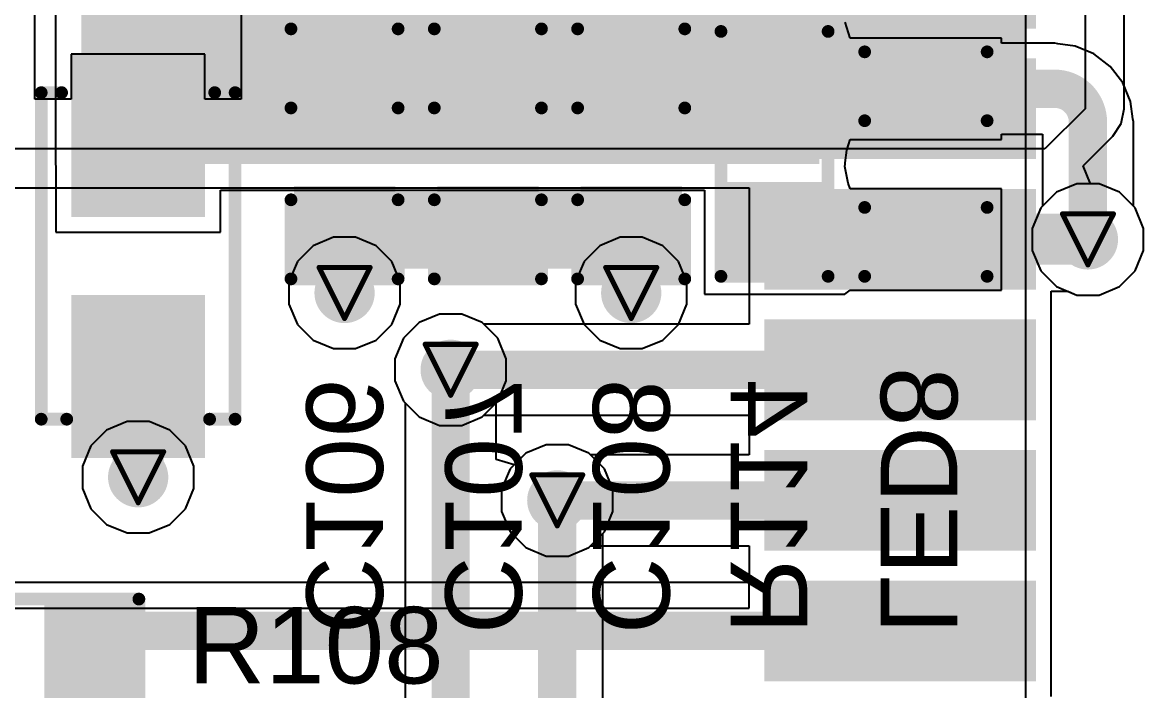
# Model space of a CAD drawing. Header units: inches. Extents: x 0 to 211, y 0 to 201.
# Drawn here: x 2.3824 to 2.8218, y 3.6321 to 3.8941 of the extents above; entities that cross this region are included whole.
import ezdxf

# ---------------------------------------------------------------- set-up
doc = ezdxf.new("R2010")
doc.units = ezdxf.units.IN
doc.header["$MEASUREMENT"] = 0
for name, color, linetype in [('Bottom Layer', 5, 'Continuous'), ('Bottom Overlay', 54, 'Continuous'), ('Bottom Paste', 16, 'Continuous'), ('Bottom Solder', 6, 'Continuous'), ('Drill Drawing', 1, 'Continuous'), ('Layer 1', 16, 'Continuous'), ('Layer 2', 76, 'Continuous'), ('Top Layer', 1, 'Continuous'), ('Top Overlay', 2, 'Continuous'), ('Top Paste', 8, 'Continuous'), ('Top Solder', 216, 'Continuous'), ('Via Holes', 16, 'Continuous')]:
    doc.layers.add(name, color=color, linetype=linetype)
doc.styles.add('Arial', font='', dxfattribs={"height": 0.2})
doc.styles.get('Arial').set_extended_font_data('Arial')

# ---------------------------------------------------------------- blocks, each defined once
blk = doc.blocks.new('R___0603_44')
at = {"layer": 'Top Layer'}
for points in [[(-0.015, 0.0175), (-0.015, -0.0175), (-0.045, -0.0175), (-0.045, 0.0175)], [(0.045, 0.0175), (0.045, -0.0175), (0.015, -0.0175), (0.015, 0.0175)]]:
    blk.add_hatch(color=1, dxfattribs=at).paths.add_polyline_path(points)
at = {"layer": 'Top Paste'}
for points in [[(-0.015, 0.0175), (-0.015, -0.0175), (-0.045, -0.0175), (-0.045, 0.0175)], [(0.045, 0.0175), (0.045, -0.0175), (0.015, -0.0175), (0.015, 0.0175)]]:
    blk.add_hatch(color=8, dxfattribs=at).paths.add_polyline_path(points)
at = {"layer": 'Top Solder'}
for points in [[(-0.011, 0.0215), (-0.011, -0.0215), (-0.049, -0.0215), (-0.049, 0.0215)], [(0.049, 0.0215), (0.049, -0.0215), (0.011, -0.0215), (0.011, 0.0215)]]:
    blk.add_hatch(color=216, dxfattribs=at).paths.add_polyline_path(points)
at = {"layer": 'Top Overlay'}
for points in [[(0.048, 0.021, 0.005, 0.005, 0), (-0.048, 0.021, 0.005, 0.005, 0)], [(-0.048, 0.021, 0.005, 0.005, 0), (-0.048, -0.021, 0.005, 0.005, 0)], [(0.048, 0.021, 0.005, 0.005, 0), (0.048, -0.021, 0.005, 0.005, 0)], [(0.048, -0.021, 0.005, 0.005, 0), (-0.048, -0.021, 0.005, 0.005, 0)]]:
    blk.add_lwpolyline(points, format="xyseb", dxfattribs=at)
for points in [[(-0.04925, 0.021, 0.0025, 0.0025, 1), (-0.04675, 0.021, 0.0025, 0.0025, 1)], [(-0.04925, 0.021, 0.0025, 0.0025, 1), (-0.04675, 0.021, 0.0025, 0.0025, 1)], [(0.04675, 0.021, 0.0025, 0.0025, 1), (0.04925, 0.021, 0.0025, 0.0025, 1)], [(0.04675, 0.021, 0.0025, 0.0025, 1), (0.04925, 0.021, 0.0025, 0.0025, 1)], [(-0.04925, -0.021, 0.0025, 0.0025, 1), (-0.04675, -0.021, 0.0025, 0.0025, 1)], [(-0.04925, -0.021, 0.0025, 0.0025, 1), (-0.04675, -0.021, 0.0025, 0.0025, 1)], [(0.04675, -0.021, 0.0025, 0.0025, 1), (0.04925, -0.021, 0.0025, 0.0025, 1)], [(0.04675, -0.021, 0.0025, 0.0025, 1), (0.04925, -0.021, 0.0025, 0.0025, 1)]]:
    blk.add_lwpolyline(points, format="xyseb", close=True, dxfattribs=at)
blk = doc.blocks.new('EC21EFA_512_STD_54')
at = {"layer": 'Top Layer'}
for points in [[(0.01772, 0.61024), (0.04921, 0.61024), (0.04921, 0.51181), (0.01772, 0.51181)], [(0.0689, 0.61024), (0.10039, 0.61024), (0.10039, 0.51181), (0.0689, 0.51181)], [(0.12008, 0.61024), (0.15157, 0.61024), (0.15157, 0.51181), (0.12008, 0.51181)], [(0.17126, 0.61024), (0.20276, 0.61024), (0.20276, 0.51181), (0.17126, 0.51181)], [(0.22244, 0.61024), (0.25394, 0.61024), (0.25394, 0.51181), (0.22244, 0.51181)]]:
    blk.add_hatch(color=1, dxfattribs=at).paths.add_polyline_path(points)
at = {"layer": 'Top Paste'}
for points in [[(0.01772, 0.61024), (0.04921, 0.61024), (0.04921, 0.51181), (0.01772, 0.51181)], [(0.0689, 0.61024), (0.10039, 0.61024), (0.10039, 0.51181), (0.0689, 0.51181)], [(0.12008, 0.61024), (0.15157, 0.61024), (0.15157, 0.51181), (0.12008, 0.51181)], [(0.17126, 0.61024), (0.20276, 0.61024), (0.20276, 0.51181), (0.17126, 0.51181)], [(0.22244, 0.61024), (0.25394, 0.61024), (0.25394, 0.51181), (0.22244, 0.51181)]]:
    blk.add_hatch(color=8, dxfattribs=at).paths.add_polyline_path(points)
at = {"layer": 'Top Solder'}
for points in [[(0.01372, 0.61424), (0.05321, 0.61424), (0.05321, 0.50781), (0.01372, 0.50781)], [(0.0649, 0.61424), (0.10439, 0.61424), (0.10439, 0.50781), (0.0649, 0.50781)], [(0.11608, 0.61424), (0.15557, 0.61424), (0.15557, 0.50781), (0.11608, 0.50781)], [(0.16726, 0.61424), (0.20676, 0.61424), (0.20676, 0.50781), (0.16726, 0.50781)], [(0.21844, 0.61424), (0.25794, 0.61424), (0.25794, 0.50781), (0.21844, 0.50781)], [(0.26962, 0.61424), (0.30912, 0.61424), (0.30912, 0.50781), (0.26962, 0.50781)]]:
    blk.add_hatch(color=216, dxfattribs=at).paths.add_polyline_path(points)
blk = doc.blocks.new('R___0603_B_90')
at = {"layer": 'Bottom Layer'}
for points in [[(-0.045, -0.0175), (-0.045, 0.0175), (-0.015, 0.0175), (-0.015, -0.0175)], [(0.015, -0.0175), (0.015, 0.0175), (0.045, 0.0175), (0.045, -0.0175)]]:
    blk.add_hatch(color=5, dxfattribs=at).paths.add_polyline_path(points)
at = {"layer": 'Bottom Paste'}
for points in [[(-0.045, -0.0175), (-0.045, 0.0175), (-0.015, 0.0175), (-0.015, -0.0175)], [(0.015, -0.0175), (0.015, 0.0175), (0.045, 0.0175), (0.045, -0.0175)]]:
    blk.add_hatch(color=16, dxfattribs=at).paths.add_polyline_path(points)
at = {"layer": 'Bottom Solder'}
for points in [[(-0.049, -0.0215), (-0.049, 0.0215), (-0.011, 0.0215), (-0.011, -0.0215)], [(0.011, -0.0215), (0.011, 0.0215), (0.049, 0.0215), (0.049, -0.0215)]]:
    blk.add_hatch(color=6, dxfattribs=at).paths.add_polyline_path(points)
at = {"layer": 'Bottom Overlay'}
for points in [[(-0.048, 0.021, 0.005, 0.005, 0), (0.048, 0.021, 0.005, 0.005, 0)], [(-0.048, 0.021, 0.005, 0.005, 0), (-0.048, -0.021, 0.005, 0.005, 0)], [(0.048, 0.021, 0.005, 0.005, 0), (0.048, -0.021, 0.005, 0.005, 0)], [(-0.048, -0.021, 0.005, 0.005, 0), (0.048, -0.021, 0.005, 0.005, 0)]]:
    blk.add_lwpolyline(points, format="xyseb", dxfattribs=at)
for points in [[(-0.04925, 0.021, 0.0025, 0.0025, 1), (-0.04675, 0.021, 0.0025, 0.0025, 1)], [(-0.04925, 0.021, 0.0025, 0.0025, 1), (-0.04675, 0.021, 0.0025, 0.0025, 1)], [(0.04675, 0.021, 0.0025, 0.0025, 1), (0.04925, 0.021, 0.0025, 0.0025, 1)], [(0.04675, 0.021, 0.0025, 0.0025, 1), (0.04925, 0.021, 0.0025, 0.0025, 1)], [(-0.04925, -0.021, 0.0025, 0.0025, 1), (-0.04675, -0.021, 0.0025, 0.0025, 1)], [(-0.04925, -0.021, 0.0025, 0.0025, 1), (-0.04675, -0.021, 0.0025, 0.0025, 1)], [(0.04675, -0.021, 0.0025, 0.0025, 1), (0.04925, -0.021, 0.0025, 0.0025, 1)], [(0.04675, -0.021, 0.0025, 0.0025, 1), (0.04925, -0.021, 0.0025, 0.0025, 1)]]:
    blk.add_lwpolyline(points, format="xyseb", close=True, dxfattribs=at)
blk = doc.blocks.new('LED_0603_B_209')
at = {"layer": 'Bottom Layer'}
for points in [[(-0.03937, 0.01969), (-0.01969, 0.01969), (-0.01969, -0.01969), (-0.03937, -0.01969)], [(0.01969, 0.01969), (0.03937, 0.01969), (0.03937, -0.01969), (0.01969, -0.01969)]]:
    blk.add_hatch(color=5, dxfattribs=at).paths.add_polyline_path(points)
at = {"layer": 'Bottom Overlay'}
blk.add_hatch(color=54, dxfattribs=at).paths.add_polyline_path([(0.04399, -0.026), (0.06899, -0.026), (0.06899, 0.026), (0.04399, 0.026)])
at = {"layer": 'Bottom Paste'}
for points in [[(-0.03937, 0.01969), (-0.01969, 0.01969), (-0.01969, -0.01969), (-0.03937, -0.01969)], [(0.01969, 0.01969), (0.03937, 0.01969), (0.03937, -0.01969), (0.01969, -0.01969)]]:
    blk.add_hatch(color=16, dxfattribs=at).paths.add_polyline_path(points)
at = {"layer": 'Bottom Solder'}
for points in [[(-0.04337, 0.02369), (-0.01569, 0.02369), (-0.01569, -0.02369), (-0.04337, -0.02369)], [(0.01569, 0.02369), (0.04337, 0.02369), (0.04337, -0.02369), (0.01569, -0.02369)]]:
    blk.add_hatch(color=6, dxfattribs=at).paths.add_polyline_path(points)
at = {"layer": 'Bottom Overlay'}
for points in [[(-0.044, 0.024, 0.005, 0.005, 0), (-0.044, -0.024, 0.005, 0.005, 0)], [(-0.044, 0.024, 0.005, 0.005, 0), (-0.017, 0.024, 0.005, 0.005, 0)], [(0.017, 0.024, 0.005, 0.005, 0), (0.044, 0.024, 0.005, 0.005, 0)], [(0.044, 0.024, 0.005, 0.005, 0), (0.044, -0.024, 0.005, 0.005, 0)], [(-0.017, -0.024, 0.005, 0.005, 0), (-0.044, -0.024, 0.005, 0.005, 0)], [(0.017, -0.024, 0.005, 0.005, 0), (0.044, -0.024, 0.005, 0.005, 0)]]:
    blk.add_lwpolyline(points, format="xyseb", dxfattribs=at)
for points in [[(-0.04525, 0.024, 0.0025, 0.0025, 1), (-0.04275, 0.024, 0.0025, 0.0025, 1)], [(-0.04525, 0.024, 0.0025, 0.0025, 1), (-0.04275, 0.024, 0.0025, 0.0025, 1)], [(-0.01825, 0.024, 0.0025, 0.0025, 1), (-0.01575, 0.024, 0.0025, 0.0025, 1)], [(0.01575, 0.024, 0.0025, 0.0025, 1), (0.01825, 0.024, 0.0025, 0.0025, 1)], [(0.04275, 0.024, 0.0025, 0.0025, 1), (0.04525, 0.024, 0.0025, 0.0025, 1)], [(0.04275, 0.024, 0.0025, 0.0025, 1), (0.04525, 0.024, 0.0025, 0.0025, 1)], [(-0.04525, -0.024, 0.0025, 0.0025, 1), (-0.04275, -0.024, 0.0025, 0.0025, 1)], [(-0.04525, -0.024, 0.0025, 0.0025, 1), (-0.04275, -0.024, 0.0025, 0.0025, 1)], [(-0.01825, -0.024, 0.0025, 0.0025, 1), (-0.01575, -0.024, 0.0025, 0.0025, 1)], [(0.01575, -0.024, 0.0025, 0.0025, 1), (0.01825, -0.024, 0.0025, 0.0025, 1)], [(0.04275, -0.024, 0.0025, 0.0025, 1), (0.04525, -0.024, 0.0025, 0.0025, 1)], [(0.04275, -0.024, 0.0025, 0.0025, 1), (0.04525, -0.024, 0.0025, 0.0025, 1)]]:
    blk.add_lwpolyline(points, format="xyseb", close=True, dxfattribs=at)
blk = doc.blocks.new('C___0603_B_282')
at = {"layer": 'Bottom Layer'}
for points in [[(-0.045, -0.0175), (-0.045, 0.0175), (-0.015, 0.0175), (-0.015, -0.0175)], [(0.015, -0.0175), (0.015, 0.0175), (0.045, 0.0175), (0.045, -0.0175)]]:
    blk.add_hatch(color=5, dxfattribs=at).paths.add_polyline_path(points)
at = {"layer": 'Bottom Paste'}
for points in [[(-0.045, -0.0175), (-0.045, 0.0175), (-0.015, 0.0175), (-0.015, -0.0175)], [(0.015, -0.0175), (0.015, 0.0175), (0.045, 0.0175), (0.045, -0.0175)]]:
    blk.add_hatch(color=16, dxfattribs=at).paths.add_polyline_path(points)
at = {"layer": 'Bottom Solder'}
for points in [[(-0.04736, -0.01986), (-0.04736, 0.01986), (-0.01264, 0.01986), (-0.01264, -0.01986)], [(0.01264, -0.01986), (0.01264, 0.01986), (0.04736, 0.01986), (0.04736, -0.01986)]]:
    blk.add_hatch(color=6, dxfattribs=at).paths.add_polyline_path(points)
at = {"layer": 'Bottom Overlay'}
for points in [[(-0.049, 0.021, 0.005, 0.005, 0), (-0.049, -0.021, 0.005, 0.005, 0)], [(-0.049, 0.021, 0.005, 0.005, 0), (-0.018, 0.021, 0.005, 0.005, 0)], [(0.018, 0.021, 0.005, 0.005, 0), (0.049, 0.021, 0.005, 0.005, 0)], [(0.049, 0.021, 0.005, 0.005, 0), (0.049, -0.021, 0.005, 0.005, 0)], [(-0.049, -0.021, 0.005, 0.005, 0), (-0.018, -0.021, 0.005, 0.005, 0)], [(0.018, -0.021, 0.005, 0.005, 0), (0.049, -0.021, 0.005, 0.005, 0)]]:
    blk.add_lwpolyline(points, format="xyseb", dxfattribs=at)
for points in [[(-0.05025, 0.021, 0.0025, 0.0025, 1), (-0.04775, 0.021, 0.0025, 0.0025, 1)], [(-0.05025, 0.021, 0.0025, 0.0025, 1), (-0.04775, 0.021, 0.0025, 0.0025, 1)], [(-0.01925, 0.021, 0.0025, 0.0025, 1), (-0.01675, 0.021, 0.0025, 0.0025, 1)], [(0.01675, 0.021, 0.0025, 0.0025, 1), (0.01925, 0.021, 0.0025, 0.0025, 1)], [(0.04775, 0.021, 0.0025, 0.0025, 1), (0.05025, 0.021, 0.0025, 0.0025, 1)], [(0.04775, 0.021, 0.0025, 0.0025, 1), (0.05025, 0.021, 0.0025, 0.0025, 1)], [(-0.05025, -0.021, 0.0025, 0.0025, 1), (-0.04775, -0.021, 0.0025, 0.0025, 1)], [(-0.05025, -0.021, 0.0025, 0.0025, 1), (-0.04775, -0.021, 0.0025, 0.0025, 1)], [(-0.01925, -0.021, 0.0025, 0.0025, 1), (-0.01675, -0.021, 0.0025, 0.0025, 1)], [(0.01675, -0.021, 0.0025, 0.0025, 1), (0.01925, -0.021, 0.0025, 0.0025, 1)], [(0.04775, -0.021, 0.0025, 0.0025, 1), (0.05025, -0.021, 0.0025, 0.0025, 1)], [(0.04775, -0.021, 0.0025, 0.0025, 1), (0.05025, -0.021, 0.0025, 0.0025, 1)]]:
    blk.add_lwpolyline(points, format="xyseb", close=True, dxfattribs=at)
blk = doc.blocks.new('C___0603_B_283')
at = {"layer": 'Bottom Layer'}
for points in [[(-0.045, -0.0175), (-0.045, 0.0175), (-0.015, 0.0175), (-0.015, -0.0175)], [(0.015, -0.0175), (0.015, 0.0175), (0.045, 0.0175), (0.045, -0.0175)]]:
    blk.add_hatch(color=5, dxfattribs=at).paths.add_polyline_path(points)
at = {"layer": 'Bottom Paste'}
for points in [[(-0.045, -0.0175), (-0.045, 0.0175), (-0.015, 0.0175), (-0.015, -0.0175)], [(0.015, -0.0175), (0.015, 0.0175), (0.045, 0.0175), (0.045, -0.0175)]]:
    blk.add_hatch(color=16, dxfattribs=at).paths.add_polyline_path(points)
at = {"layer": 'Bottom Solder'}
for points in [[(-0.04736, -0.01986), (-0.04736, 0.01986), (-0.01264, 0.01986), (-0.01264, -0.01986)], [(0.01264, -0.01986), (0.01264, 0.01986), (0.04736, 0.01986), (0.04736, -0.01986)]]:
    blk.add_hatch(color=6, dxfattribs=at).paths.add_polyline_path(points)
at = {"layer": 'Bottom Overlay'}
for points in [[(-0.049, 0.021, 0.005, 0.005, 0), (-0.049, -0.021, 0.005, 0.005, 0)], [(-0.049, 0.021, 0.005, 0.005, 0), (-0.018, 0.021, 0.005, 0.005, 0)], [(0.018, 0.021, 0.005, 0.005, 0), (0.049, 0.021, 0.005, 0.005, 0)], [(0.049, 0.021, 0.005, 0.005, 0), (0.049, -0.021, 0.005, 0.005, 0)], [(-0.049, -0.021, 0.005, 0.005, 0), (-0.018, -0.021, 0.005, 0.005, 0)], [(0.018, -0.021, 0.005, 0.005, 0), (0.049, -0.021, 0.005, 0.005, 0)]]:
    blk.add_lwpolyline(points, format="xyseb", dxfattribs=at)
for points in [[(-0.05025, 0.021, 0.0025, 0.0025, 1), (-0.04775, 0.021, 0.0025, 0.0025, 1)], [(-0.05025, 0.021, 0.0025, 0.0025, 1), (-0.04775, 0.021, 0.0025, 0.0025, 1)], [(-0.01925, 0.021, 0.0025, 0.0025, 1), (-0.01675, 0.021, 0.0025, 0.0025, 1)], [(0.01675, 0.021, 0.0025, 0.0025, 1), (0.01925, 0.021, 0.0025, 0.0025, 1)], [(0.04775, 0.021, 0.0025, 0.0025, 1), (0.05025, 0.021, 0.0025, 0.0025, 1)], [(0.04775, 0.021, 0.0025, 0.0025, 1), (0.05025, 0.021, 0.0025, 0.0025, 1)], [(-0.05025, -0.021, 0.0025, 0.0025, 1), (-0.04775, -0.021, 0.0025, 0.0025, 1)], [(-0.05025, -0.021, 0.0025, 0.0025, 1), (-0.04775, -0.021, 0.0025, 0.0025, 1)], [(-0.01925, -0.021, 0.0025, 0.0025, 1), (-0.01675, -0.021, 0.0025, 0.0025, 1)], [(0.01675, -0.021, 0.0025, 0.0025, 1), (0.01925, -0.021, 0.0025, 0.0025, 1)], [(0.04775, -0.021, 0.0025, 0.0025, 1), (0.05025, -0.021, 0.0025, 0.0025, 1)], [(0.04775, -0.021, 0.0025, 0.0025, 1), (0.05025, -0.021, 0.0025, 0.0025, 1)]]:
    blk.add_lwpolyline(points, format="xyseb", close=True, dxfattribs=at)
blk = doc.blocks.new('C___0603_B_284')
at = {"layer": 'Bottom Layer'}
for points in [[(-0.045, -0.0175), (-0.045, 0.0175), (-0.015, 0.0175), (-0.015, -0.0175)], [(0.015, -0.0175), (0.015, 0.0175), (0.045, 0.0175), (0.045, -0.0175)]]:
    blk.add_hatch(color=5, dxfattribs=at).paths.add_polyline_path(points)
at = {"layer": 'Bottom Paste'}
for points in [[(-0.045, -0.0175), (-0.045, 0.0175), (-0.015, 0.0175), (-0.015, -0.0175)], [(0.015, -0.0175), (0.015, 0.0175), (0.045, 0.0175), (0.045, -0.0175)]]:
    blk.add_hatch(color=16, dxfattribs=at).paths.add_polyline_path(points)
at = {"layer": 'Bottom Solder'}
for points in [[(-0.04736, -0.01986), (-0.04736, 0.01986), (-0.01264, 0.01986), (-0.01264, -0.01986)], [(0.01264, -0.01986), (0.01264, 0.01986), (0.04736, 0.01986), (0.04736, -0.01986)]]:
    blk.add_hatch(color=6, dxfattribs=at).paths.add_polyline_path(points)
at = {"layer": 'Bottom Overlay'}
for points in [[(-0.049, 0.021, 0.005, 0.005, 0), (-0.049, -0.021, 0.005, 0.005, 0)], [(-0.049, 0.021, 0.005, 0.005, 0), (-0.018, 0.021, 0.005, 0.005, 0)], [(0.018, 0.021, 0.005, 0.005, 0), (0.049, 0.021, 0.005, 0.005, 0)], [(0.049, 0.021, 0.005, 0.005, 0), (0.049, -0.021, 0.005, 0.005, 0)], [(-0.049, -0.021, 0.005, 0.005, 0), (-0.018, -0.021, 0.005, 0.005, 0)], [(0.018, -0.021, 0.005, 0.005, 0), (0.049, -0.021, 0.005, 0.005, 0)]]:
    blk.add_lwpolyline(points, format="xyseb", dxfattribs=at)
for points in [[(-0.05025, 0.021, 0.0025, 0.0025, 1), (-0.04775, 0.021, 0.0025, 0.0025, 1)], [(-0.05025, 0.021, 0.0025, 0.0025, 1), (-0.04775, 0.021, 0.0025, 0.0025, 1)], [(-0.01925, 0.021, 0.0025, 0.0025, 1), (-0.01675, 0.021, 0.0025, 0.0025, 1)], [(0.01675, 0.021, 0.0025, 0.0025, 1), (0.01925, 0.021, 0.0025, 0.0025, 1)], [(0.04775, 0.021, 0.0025, 0.0025, 1), (0.05025, 0.021, 0.0025, 0.0025, 1)], [(0.04775, 0.021, 0.0025, 0.0025, 1), (0.05025, 0.021, 0.0025, 0.0025, 1)], [(-0.05025, -0.021, 0.0025, 0.0025, 1), (-0.04775, -0.021, 0.0025, 0.0025, 1)], [(-0.05025, -0.021, 0.0025, 0.0025, 1), (-0.04775, -0.021, 0.0025, 0.0025, 1)], [(-0.01925, -0.021, 0.0025, 0.0025, 1), (-0.01675, -0.021, 0.0025, 0.0025, 1)], [(0.01675, -0.021, 0.0025, 0.0025, 1), (0.01925, -0.021, 0.0025, 0.0025, 1)], [(0.04775, -0.021, 0.0025, 0.0025, 1), (0.05025, -0.021, 0.0025, 0.0025, 1)], [(0.04775, -0.021, 0.0025, 0.0025, 1), (0.05025, -0.021, 0.0025, 0.0025, 1)]]:
    blk.add_lwpolyline(points, format="xyseb", close=True, dxfattribs=at)
blk = doc.blocks.new('C____A_B_285')
at = {"layer": 'Bottom Layer'}
for points in [[(-0.0752, 0.02224), (-0.01929, 0.02224), (-0.01929, -0.02224), (-0.0752, -0.02224)], [(0.01929, 0.02224), (0.0752, 0.02224), (0.0752, -0.02224), (0.01929, -0.02224)]]:
    blk.add_hatch(color=5, dxfattribs=at).paths.add_polyline_path(points)
at = {"layer": 'Bottom Paste'}
for points in [[(-0.0752, 0.02224), (-0.01929, 0.02224), (-0.01929, -0.02224), (-0.0752, -0.02224)], [(0.01929, 0.02224), (0.0752, 0.02224), (0.0752, -0.02224), (0.01929, -0.02224)]]:
    blk.add_hatch(color=16, dxfattribs=at).paths.add_polyline_path(points)
at = {"layer": 'Bottom Solder'}
for points in [[(-0.0792, 0.02624), (-0.01529, 0.02624), (-0.01529, -0.02624), (-0.0792, -0.02624)], [(0.01529, 0.02624), (0.0792, 0.02624), (0.0792, -0.02624), (0.01529, -0.02624)]]:
    blk.add_hatch(color=6, dxfattribs=at).paths.add_polyline_path(points)
at = {"layer": 'Bottom Overlay'}
for points in [[(0.064, 0.038, 0.005, 0.005, 0), (-0.064, 0.038, 0.005, 0.005, 0)], [(-0.064, 0.03, 0.005, 0.005, 0), (-0.064, 0.038, 0.005, 0.005, 0)], [(0.064, 0.028, 0.005, 0.005, 0), (0.064, 0.038, 0.005, 0.005, 0)], [(0.064, -0.038, 0.005, 0.005, 0), (0.064, -0.028, 0.005, 0.005, 0)], [(-0.064, -0.038, 0.005, 0.005, 0), (-0.064, -0.03, 0.005, 0.005, 0)], [(0.064, -0.038, 0.005, 0.005, 0), (-0.064, -0.038, 0.005, 0.005, 0)]]:
    blk.add_lwpolyline(points, format="xyseb", dxfattribs=at)
for points in [[(-0.06525, 0.038, 0.0025, 0.0025, 1), (-0.06275, 0.038, 0.0025, 0.0025, 1)], [(-0.06525, 0.038, 0.0025, 0.0025, 1), (-0.06275, 0.038, 0.0025, 0.0025, 1)], [(0.06275, 0.038, 0.0025, 0.0025, 1), (0.06525, 0.038, 0.0025, 0.0025, 1)], [(0.06275, 0.038, 0.0025, 0.0025, 1), (0.06525, 0.038, 0.0025, 0.0025, 1)], [(-0.06525, 0.03, 0.0025, 0.0025, 1), (-0.06275, 0.03, 0.0025, 0.0025, 1)], [(0.06275, 0.028, 0.0025, 0.0025, 1), (0.06525, 0.028, 0.0025, 0.0025, 1)], [(0.06275, -0.028, 0.0025, 0.0025, 1), (0.06525, -0.028, 0.0025, 0.0025, 1)], [(-0.06525, -0.03, 0.0025, 0.0025, 1), (-0.06275, -0.03, 0.0025, 0.0025, 1)], [(-0.06525, -0.038, 0.0025, 0.0025, 1), (-0.06275, -0.038, 0.0025, 0.0025, 1)], [(-0.06525, -0.038, 0.0025, 0.0025, 1), (-0.06275, -0.038, 0.0025, 0.0025, 1)], [(0.06275, -0.038, 0.0025, 0.0025, 1), (0.06525, -0.038, 0.0025, 0.0025, 1)], [(0.06275, -0.038, 0.0025, 0.0025, 1), (0.06525, -0.038, 0.0025, 0.0025, 1)]]:
    blk.add_lwpolyline(points, format="xyseb", close=True, dxfattribs=at)

msp = doc.modelspace()

# ---------------------------------------------------------------- hatches: boundary and pattern name
at = {"layer": 'Bottom Layer'}
for points in [[(2.40547, 3.83852), (2.69466, 3.83852), (2.69466, 4.03937), (2.40547, 4.03937)], [(2.49112, 3.79752), (2.63848, 3.79752), (2.63848, 3.82752), (2.49112, 3.82752)]]:
    msp.add_hatch(color=5, dxfattribs=at).paths.add_polyline_path(points)
h = msp.add_hatch(color=5, dxfattribs=at)
edge = h.paths.add_edge_path()
edge.add_arc((2.8, 3.80899), 0.01181, 0, 360)
h = msp.add_hatch(color=5, dxfattribs=at)
edge = h.paths.add_edge_path()
edge.add_arc((2.50862, 3.788), 0.01181, 0, 360)
h = msp.add_hatch(color=5, dxfattribs=at)
edge = h.paths.add_edge_path()
edge.add_arc((2.62098, 3.788), 0.01181, 0, 360)
h = msp.add_hatch(color=5, dxfattribs=at)
edge = h.paths.add_edge_path()
edge.add_arc((2.5502, 3.75788), 0.01181, 0, 360)
h = msp.add_hatch(color=5, dxfattribs=at)
edge = h.paths.add_edge_path()
edge.add_arc((2.42772, 3.71575), 0.01181, 0, 360)
h = msp.add_hatch(color=5, dxfattribs=at)
edge = h.paths.add_edge_path()
edge.add_arc((2.592, 3.70669), 0.01181, 0, 360)
at = {"layer": 'Layer 1'}
h = msp.add_hatch(color=16, dxfattribs=at)
edge = h.paths.add_edge_path()
edge.add_arc((2.8, 3.80899), 0.01181, 0, 360)
h = msp.add_hatch(color=16, dxfattribs=at)
edge = h.paths.add_edge_path()
edge.add_arc((2.50862, 3.788), 0.01181, 0, 360)
h = msp.add_hatch(color=16, dxfattribs=at)
edge = h.paths.add_edge_path()
edge.add_arc((2.62098, 3.788), 0.01181, 0, 360)
h = msp.add_hatch(color=16, dxfattribs=at)
edge = h.paths.add_edge_path()
edge.add_arc((2.5502, 3.75788), 0.01181, 0, 360)
h = msp.add_hatch(color=16, dxfattribs=at)
edge = h.paths.add_edge_path()
edge.add_arc((2.42772, 3.71575), 0.01181, 0, 360)
h = msp.add_hatch(color=16, dxfattribs=at)
edge = h.paths.add_edge_path()
edge.add_arc((2.592, 3.70669), 0.01181, 0, 360)
at = {"layer": 'Layer 2'}
h = msp.add_hatch(color=76, dxfattribs=at)
edge = h.paths.add_edge_path()
edge.add_arc((2.8, 3.80899), 0.01181, 0, 360)
h = msp.add_hatch(color=76, dxfattribs=at)
edge = h.paths.add_edge_path()
edge.add_arc((2.50862, 3.788), 0.01181, 0, 360)
h = msp.add_hatch(color=76, dxfattribs=at)
edge = h.paths.add_edge_path()
edge.add_arc((2.62098, 3.788), 0.01181, 0, 360)
h = msp.add_hatch(color=76, dxfattribs=at)
edge = h.paths.add_edge_path()
edge.add_arc((2.5502, 3.75788), 0.01181, 0, 360)
h = msp.add_hatch(color=76, dxfattribs=at)
edge = h.paths.add_edge_path()
edge.add_arc((2.42772, 3.71575), 0.01181, 0, 360)
h = msp.add_hatch(color=76, dxfattribs=at)
edge = h.paths.add_edge_path()
edge.add_arc((2.592, 3.70669), 0.01181, 0, 360)
at = {"layer": 'Top Layer'}
msp.add_hatch(color=1, dxfattribs=at).paths.add_polyline_path([(2.67716, 3.84449), (2.77559, 3.84449), (2.77559, 4.02953), (2.67716, 4.02953)])
h = msp.add_hatch(color=1, dxfattribs=at)
edge = h.paths.add_edge_path()
edge.add_arc((2.8, 3.80899), 0.01181, 0, 360)
h = msp.add_hatch(color=1, dxfattribs=at)
edge = h.paths.add_edge_path()
edge.add_arc((2.50862, 3.788), 0.01181, 0, 360)
h = msp.add_hatch(color=1, dxfattribs=at)
edge = h.paths.add_edge_path()
edge.add_arc((2.62098, 3.788), 0.01181, 0, 360)
h = msp.add_hatch(color=1, dxfattribs=at)
edge = h.paths.add_edge_path()
edge.add_arc((2.5502, 3.75788), 0.01181, 0, 360)
h = msp.add_hatch(color=1, dxfattribs=at)
edge = h.paths.add_edge_path()
edge.add_arc((2.42772, 3.71575), 0.01181, 0, 360)
h = msp.add_hatch(color=1, dxfattribs=at)
edge = h.paths.add_edge_path()
edge.add_arc((2.592, 3.70669), 0.01181, 0, 360)
at = {"layer": 'Via Holes'}
h = msp.add_hatch(color=7, dxfattribs=at)
edge = h.paths.add_edge_path()
edge.add_arc((2.8, 3.80899), 0.00591, 0, 360)
h = msp.add_hatch(color=7, dxfattribs=at)
edge = h.paths.add_edge_path()
edge.add_arc((2.50862, 3.788), 0.00591, 0, 360)
h = msp.add_hatch(color=7, dxfattribs=at)
edge = h.paths.add_edge_path()
edge.add_arc((2.62098, 3.788), 0.00591, 0, 360)
h = msp.add_hatch(color=7, dxfattribs=at)
edge = h.paths.add_edge_path()
edge.add_arc((2.5502, 3.75788), 0.00591, 0, 360)
h = msp.add_hatch(color=7, dxfattribs=at)
edge = h.paths.add_edge_path()
edge.add_arc((2.42772, 3.71575), 0.00591, 0, 360)
h = msp.add_hatch(color=7, dxfattribs=at)
edge = h.paths.add_edge_path()
edge.add_arc((2.592, 3.70669), 0.00591, 0, 360)

# ---------------------------------------------------------------- linework, layer by layer
at = {"layer": 'Bottom Layer'}
for p, q in [((2.39528, 4.03937), (2.39528, 3.83852)), ((2.70681, 3.88789), (2.70486, 3.89409)), ((2.71186, 3.88789), (2.70681, 3.88789)), ((2.76618, 3.88789), (2.71186, 3.88789)), ((2.76618, 3.88589), (2.76618, 3.88789)), ((2.78698, 3.88589), (2.76618, 3.88589)), ((2.78816, 3.88566), (2.78698, 3.88589)), ((2.79494, 3.88476), (2.78816, 3.88566)), ((2.80237, 3.88169), (2.79494, 3.88476)), ((2.80875, 3.8768), (2.80237, 3.88169)), ((2.81364, 3.87042), (2.80875, 3.8768)), ((2.81671, 3.86299), (2.81364, 3.87042)), ((2.81761, 3.85621), (2.81671, 3.86299)), ((2.81784, 3.85503), (2.81761, 3.85621)), ((2.81784, 3.822), (2.81784, 3.85503)), ((2.76618, 3.84821), (2.76618, 3.85021)), ((2.76618, 3.85021), (2.78216, 3.85021)), ((2.78216, 3.85021), (2.78216, 3.822)), ((2.70549, 3.84402), (2.70681, 3.84821)), ((2.70681, 3.84821), (2.71186, 3.84821)), ((2.71186, 3.84821), (2.76618, 3.84821)), ((2.70486, 3.83906), (2.70549, 3.84402)), ((2.39528, 3.83852), (2.39547, 3.83754)), ((2.39547, 3.83754), (2.39547, 3.81181)), ((2.70466, 3.83752), (2.70486, 3.83852)), ((2.70602, 3.83107), (2.70466, 3.83752)), ((2.70486, 3.83852), (2.70486, 3.83906)), ((2.45996, 3.81181), (2.45996, 3.82833)), ((2.45996, 3.82833), (2.64966, 3.82833)), ((2.64966, 3.82833), (2.64966, 3.78752)), ((2.70681, 3.82884), (2.70602, 3.83107)), ((2.76618, 3.82884), (2.70681, 3.82884)), ((2.76618, 3.78915), (2.76618, 3.82884)), ((2.78151, 3.82135), (2.77819, 3.81333)), ((2.78216, 3.822), (2.78151, 3.82135)), ((2.81849, 3.82135), (2.81784, 3.822)), ((2.82181, 3.81333), (2.81849, 3.82135)), ((2.39547, 3.81181), (2.45996, 3.81181)), ((2.77819, 3.81333), (2.77819, 3.80466)), ((2.82181, 3.80466), (2.82181, 3.81333)), ((2.77819, 3.80466), (2.78151, 3.79664)), ((2.81849, 3.79664), (2.82181, 3.80466)), ((2.78151, 3.79664), (2.78765, 3.7905)), ((2.81235, 3.7905), (2.81849, 3.79664)), ((2.70466, 3.78752), (2.70681, 3.78915)), ((2.70681, 3.78915), (2.76618, 3.78915)), ((2.78765, 3.7905), (2.79566, 3.78718)), ((2.80434, 3.78718), (2.81235, 3.7905)), ((2.64966, 3.78752), (2.70466, 3.78752)), ((2.70466, 3.78752), (2.70466, 3.78752)), ((2.79566, 3.78718), (2.80434, 3.78718)), ((2.54586, 3.77969), (2.53784, 3.77637)), ((2.55453, 3.77969), (2.54586, 3.77969)), ((2.56255, 3.77637), (2.55453, 3.77969)), ((2.53784, 3.77637), (2.5317, 3.77023)), ((2.56869, 3.77023), (2.56255, 3.77637)), ((2.5317, 3.77023), (2.52838, 3.76221)), ((2.57201, 3.76221), (2.56869, 3.77023)), ((2.52838, 3.76221), (2.52838, 3.75354)), ((2.57201, 3.75354), (2.57201, 3.76221)), ((2.52838, 3.75354), (2.5317, 3.74552)), ((2.56869, 3.74552), (2.57201, 3.75354)), ((2.5317, 3.74552), (2.53235, 3.74487)), ((2.53235, 3.74487), (2.53235, 3.54548)), ((2.56804, 3.74487), (2.56869, 3.74552)), ((2.56804, 3.72274), (2.56804, 3.74487)), ((2.58766, 3.72851), (2.57965, 3.72519)), ((2.59634, 3.72851), (2.58766, 3.72851)), ((2.60435, 3.72519), (2.59634, 3.72851)), ((2.57504, 3.72058), (2.56804, 3.72274)), ((2.57965, 3.72519), (2.57504, 3.72058)), ((2.61049, 3.71905), (2.60435, 3.72519)), ((2.61381, 3.71103), (2.61049, 3.71905)), ((2.61381, 3.70236), (2.61381, 3.71103)), ((2.61049, 3.69434), (2.61381, 3.70236)), ((2.60984, 3.69369), (2.61049, 3.69434)), ((2.60984, 3.40781), (2.60984, 3.69369))]:
    msp.add_line(p, q, dxfattribs=at)
for points in [[(2.73649, 3.86805, 0.015, 0.015, 0), (2.78698, 3.86805, 0.015, 0.015, 0)], [(2.78698, 3.86805, 0.015, 0.015, -0.414214), (2.8, 3.85503, 0.015, 0.015, 0)], [(2.8, 3.80899, 0.015, 0.015, 0), (2.8, 3.85503, 0.015, 0.015, 0)], [(2.50862, 3.788, 0.02, 0.02, 0), (2.50862, 3.81252, 0.02, 0.02, 0)], [(2.62098, 3.788, 0.02, 0.02, 0), (2.62098, 3.81252, 0.02, 0.02, 0)], [(2.68069, 3.80899, 0.015, 0.015, 0), (2.73649, 3.80899, 0.015, 0.015, 0)], [(2.68069, 3.80899, 0.007, 0.007, -0.414214), (2.67716, 3.81252, 0.007, 0.007, 0)], [(2.42772, 3.71575, 0.02, 0.02, 0), (2.42772, 3.75528, 0.02, 0.02, 0)], [(2.5502, 3.53248, 0.015, 0.015, 0), (2.5502, 3.75788, 0.015, 0.015, 0)], [(2.592, 3.39239, 0.015, 0.015, 0), (2.592, 3.70669, 0.015, 0.015, 0)]]:
    msp.add_lwpolyline(points, format="xyseb", dxfattribs=at)
for points in [[(2.73274, 3.86805, 0.0075, 0.0075, 1), (2.74024, 3.86805, 0.0075, 0.0075, 1)], [(2.78323, 3.86805, 0.0075, 0.0075, 1), (2.79073, 3.86805, 0.0075, 0.0075, 1)], [(2.78323, 3.86805, 0.0075, 0.0075, 1), (2.79073, 3.86805, 0.0075, 0.0075, 1)], [(2.79625, 3.85503, 0.0075, 0.0075, 1), (2.80375, 3.85503, 0.0075, 0.0075, 1)], [(2.79625, 3.85503, 0.0075, 0.0075, 1), (2.80375, 3.85503, 0.0075, 0.0075, 1)], [(2.50362, 3.81252, 0.01, 0.01, 1), (2.51362, 3.81252, 0.01, 0.01, 1)], [(2.61598, 3.81252, 0.01, 0.01, 1), (2.62598, 3.81252, 0.01, 0.01, 1)], [(2.67694, 3.80899, 0.0075, 0.0075, 1), (2.68444, 3.80899, 0.0075, 0.0075, 1)], [(2.67541, 3.81252, 0.0035, 0.0035, 1), (2.67891, 3.81252, 0.0035, 0.0035, 1)], [(2.73274, 3.80899, 0.0075, 0.0075, 1), (2.74024, 3.80899, 0.0075, 0.0075, 1)], [(2.79625, 3.80899, 0.0075, 0.0075, 1), (2.80375, 3.80899, 0.0075, 0.0075, 1)], [(2.67894, 3.80899, 0.0035, 0.0035, 1), (2.68244, 3.80899, 0.0035, 0.0035, 1)], [(2.50362, 3.788, 0.01, 0.01, 1), (2.51362, 3.788, 0.01, 0.01, 1)], [(2.61598, 3.788, 0.01, 0.01, 1), (2.62598, 3.788, 0.01, 0.01, 1)], [(2.42272, 3.75528, 0.01, 0.01, 1), (2.43272, 3.75528, 0.01, 0.01, 1)], [(2.54645, 3.75788, 0.0075, 0.0075, 1), (2.55395, 3.75788, 0.0075, 0.0075, 1)], [(2.42272, 3.71575, 0.01, 0.01, 1), (2.43272, 3.71575, 0.01, 0.01, 1)], [(2.58825, 3.70669, 0.0075, 0.0075, 1), (2.59575, 3.70669, 0.0075, 0.0075, 1)]]:
    msp.add_lwpolyline(points, format="xyseb", close=True, dxfattribs=at)
at = {"layer": 'Bottom Overlay'}
for p, q in [((2.38721, 3.86396), (2.38721, 3.89689)), ((2.46815, 3.89689), (2.46815, 3.86396)), ((2.45385, 3.88163), (2.40151, 3.88163)), ((2.40151, 3.88163), (2.40151, 3.86396)), ((2.45385, 3.86396), (2.45385, 3.88163)), ((2.40151, 3.86396), (2.38721, 3.86396)), ((2.46815, 3.86396), (2.45385, 3.86396))]:
    msp.add_line(p, q, dxfattribs=at)
at = {"layer": 'Drill Drawing'}
for points in [[(2.79, 3.81899, 0.002, 0.002, 0), (2.81, 3.81899, 0.002, 0.002, 0)], [(2.79, 3.81899, 0.002, 0.002, 0), (2.8, 3.79899, 0.002, 0.002, 0)], [(2.8, 3.79899, 0.002, 0.002, 0), (2.81, 3.81899, 0.002, 0.002, 0)], [(2.49862, 3.798, 0.002, 0.002, 0), (2.51862, 3.798, 0.002, 0.002, 0)], [(2.49862, 3.798, 0.002, 0.002, 0), (2.50862, 3.778, 0.002, 0.002, 0)], [(2.50862, 3.778, 0.002, 0.002, 0), (2.51862, 3.798, 0.002, 0.002, 0)], [(2.61098, 3.798, 0.002, 0.002, 0), (2.63098, 3.798, 0.002, 0.002, 0)], [(2.61098, 3.798, 0.002, 0.002, 0), (2.62098, 3.778, 0.002, 0.002, 0)], [(2.62098, 3.778, 0.002, 0.002, 0), (2.63098, 3.798, 0.002, 0.002, 0)], [(2.5402, 3.76788, 0.002, 0.002, 0), (2.5602, 3.76788, 0.002, 0.002, 0)], [(2.5402, 3.76788, 0.002, 0.002, 0), (2.5502, 3.74788, 0.002, 0.002, 0)], [(2.5502, 3.74788, 0.002, 0.002, 0), (2.5602, 3.76788, 0.002, 0.002, 0)], [(2.41772, 3.72575, 0.002, 0.002, 0), (2.43772, 3.72575, 0.002, 0.002, 0)], [(2.41772, 3.72575, 0.002, 0.002, 0), (2.42772, 3.70575, 0.002, 0.002, 0)], [(2.42772, 3.70575, 0.002, 0.002, 0), (2.43772, 3.72575, 0.002, 0.002, 0)], [(2.582, 3.71669, 0.002, 0.002, 0), (2.602, 3.71669, 0.002, 0.002, 0)], [(2.582, 3.71669, 0.002, 0.002, 0), (2.592, 3.69669, 0.002, 0.002, 0)], [(2.592, 3.69669, 0.002, 0.002, 0), (2.602, 3.71669, 0.002, 0.002, 0)]]:
    msp.add_lwpolyline(points, format="xyseb", dxfattribs=at)
for points in [[(2.7895, 3.81899, 0.001, 0.001, 1), (2.7905, 3.81899, 0.001, 0.001, 1)], [(2.7895, 3.81899, 0.001, 0.001, 1), (2.7905, 3.81899, 0.001, 0.001, 1)], [(2.8095, 3.81899, 0.001, 0.001, 1), (2.8105, 3.81899, 0.001, 0.001, 1)], [(2.8095, 3.81899, 0.001, 0.001, 1), (2.8105, 3.81899, 0.001, 0.001, 1)], [(2.49812, 3.798, 0.001, 0.001, 1), (2.49912, 3.798, 0.001, 0.001, 1)], [(2.49812, 3.798, 0.001, 0.001, 1), (2.49912, 3.798, 0.001, 0.001, 1)], [(2.51812, 3.798, 0.001, 0.001, 1), (2.51912, 3.798, 0.001, 0.001, 1)], [(2.51812, 3.798, 0.001, 0.001, 1), (2.51912, 3.798, 0.001, 0.001, 1)], [(2.61048, 3.798, 0.001, 0.001, 1), (2.61148, 3.798, 0.001, 0.001, 1)], [(2.61048, 3.798, 0.001, 0.001, 1), (2.61148, 3.798, 0.001, 0.001, 1)], [(2.63048, 3.798, 0.001, 0.001, 1), (2.63148, 3.798, 0.001, 0.001, 1)], [(2.63048, 3.798, 0.001, 0.001, 1), (2.63148, 3.798, 0.001, 0.001, 1)], [(2.7995, 3.79899, 0.001, 0.001, 1), (2.8005, 3.79899, 0.001, 0.001, 1)], [(2.7995, 3.79899, 0.001, 0.001, 1), (2.8005, 3.79899, 0.001, 0.001, 1)], [(2.50812, 3.778, 0.001, 0.001, 1), (2.50912, 3.778, 0.001, 0.001, 1)], [(2.50812, 3.778, 0.001, 0.001, 1), (2.50912, 3.778, 0.001, 0.001, 1)], [(2.62048, 3.778, 0.001, 0.001, 1), (2.62148, 3.778, 0.001, 0.001, 1)], [(2.62048, 3.778, 0.001, 0.001, 1), (2.62148, 3.778, 0.001, 0.001, 1)], [(2.5397, 3.76788, 0.001, 0.001, 1), (2.5407, 3.76788, 0.001, 0.001, 1)], [(2.5397, 3.76788, 0.001, 0.001, 1), (2.5407, 3.76788, 0.001, 0.001, 1)], [(2.5597, 3.76788, 0.001, 0.001, 1), (2.5607, 3.76788, 0.001, 0.001, 1)], [(2.5597, 3.76788, 0.001, 0.001, 1), (2.5607, 3.76788, 0.001, 0.001, 1)], [(2.5497, 3.74788, 0.001, 0.001, 1), (2.5507, 3.74788, 0.001, 0.001, 1)], [(2.5497, 3.74788, 0.001, 0.001, 1), (2.5507, 3.74788, 0.001, 0.001, 1)], [(2.41722, 3.72575, 0.001, 0.001, 1), (2.41822, 3.72575, 0.001, 0.001, 1)], [(2.41722, 3.72575, 0.001, 0.001, 1), (2.41822, 3.72575, 0.001, 0.001, 1)], [(2.43722, 3.72575, 0.001, 0.001, 1), (2.43822, 3.72575, 0.001, 0.001, 1)], [(2.43722, 3.72575, 0.001, 0.001, 1), (2.43822, 3.72575, 0.001, 0.001, 1)], [(2.5815, 3.71669, 0.001, 0.001, 1), (2.5825, 3.71669, 0.001, 0.001, 1)], [(2.5815, 3.71669, 0.001, 0.001, 1), (2.5825, 3.71669, 0.001, 0.001, 1)], [(2.6015, 3.71669, 0.001, 0.001, 1), (2.6025, 3.71669, 0.001, 0.001, 1)], [(2.6015, 3.71669, 0.001, 0.001, 1), (2.6025, 3.71669, 0.001, 0.001, 1)], [(2.42722, 3.70575, 0.001, 0.001, 1), (2.42822, 3.70575, 0.001, 0.001, 1)], [(2.42722, 3.70575, 0.001, 0.001, 1), (2.42822, 3.70575, 0.001, 0.001, 1)], [(2.5915, 3.69669, 0.001, 0.001, 1), (2.5925, 3.69669, 0.001, 0.001, 1)], [(2.5915, 3.69669, 0.001, 0.001, 1), (2.5925, 3.69669, 0.001, 0.001, 1)]]:
    msp.add_lwpolyline(points, format="xyseb", close=True, dxfattribs=at)
at = {"layer": 'Layer 1'}
for p, q in [((2.79566, 3.8308), (2.78765, 3.82748)), ((2.80434, 3.8308), (2.79566, 3.8308)), ((2.81235, 3.82748), (2.80434, 3.8308)), ((2.78765, 3.82748), (2.78151, 3.82135)), ((2.81849, 3.82135), (2.81235, 3.82748)), ((2.78151, 3.82135), (2.77819, 3.81333)), ((2.82181, 3.81333), (2.81849, 3.82135)), ((2.77819, 3.81333), (2.77819, 3.80466)), ((2.82181, 3.80466), (2.82181, 3.81333)), ((2.77819, 3.80466), (2.78151, 3.79664)), ((2.81849, 3.79664), (2.82181, 3.80466)), ((2.78151, 3.79664), (2.78765, 3.7905)), ((2.81235, 3.7905), (2.81849, 3.79664)), ((2.78765, 3.7905), (2.79566, 3.78718)), ((2.80434, 3.78718), (2.81235, 3.7905)), ((2.79566, 3.78718), (2.80434, 3.78718)), ((2.54586, 3.77969), (2.53784, 3.77637)), ((2.55453, 3.77969), (2.54586, 3.77969)), ((2.56255, 3.77637), (2.55453, 3.77969)), ((2.53784, 3.77637), (2.5317, 3.77023)), ((2.56869, 3.77023), (2.56255, 3.77637)), ((2.5317, 3.77023), (2.52838, 3.76221)), ((2.57201, 3.76221), (2.56869, 3.77023)), ((2.52838, 3.76221), (2.52838, 3.75354)), ((2.57201, 3.75354), (2.57201, 3.76221)), ((2.52838, 3.75354), (2.5317, 3.74552)), ((2.56869, 3.74552), (2.57201, 3.75354)), ((2.5317, 3.74552), (2.53784, 3.73939)), ((2.56255, 3.73939), (2.56869, 3.74552)), ((2.53784, 3.73939), (2.54586, 3.73606)), ((2.54586, 3.73606), (2.55453, 3.73606)), ((2.55453, 3.73606), (2.56255, 3.73939)), ((2.58766, 3.72851), (2.57965, 3.72519)), ((2.59634, 3.72851), (2.58766, 3.72851)), ((2.60435, 3.72519), (2.59634, 3.72851)), ((2.57965, 3.72519), (2.57351, 3.71905)), ((2.61049, 3.71905), (2.60435, 3.72519)), ((2.57351, 3.71905), (2.57019, 3.71103)), ((2.61381, 3.71103), (2.61049, 3.71905)), ((2.57019, 3.71103), (2.57019, 3.70236)), ((2.61381, 3.70236), (2.61381, 3.71103)), ((2.57019, 3.70236), (2.57351, 3.69434)), ((2.61049, 3.69434), (2.61381, 3.70236)), ((2.57351, 3.69434), (2.57965, 3.6882)), ((2.60435, 3.6882), (2.61049, 3.69434)), ((2.57965, 3.6882), (2.58766, 3.68488)), ((2.59634, 3.68488), (2.60435, 3.6882)), ((2.58766, 3.68488), (2.59634, 3.68488))]:
    msp.add_line(p, q, dxfattribs=at)
at = {"layer": 'Layer 2'}
for p, q in [((2.77559, 3.8985), (2.77559, 3.8524)), ((2.77559, 3.8524), (2.77559, 3.7671)), ((2.49627, 3.80649), (2.49013, 3.80035)), ((2.50428, 3.80981), (2.49627, 3.80649)), ((2.51296, 3.80981), (2.50428, 3.80981)), ((2.52098, 3.80649), (2.51296, 3.80981)), ((2.52711, 3.80035), (2.52098, 3.80649)), ((2.60863, 3.80649), (2.60249, 3.80035)), ((2.61664, 3.80981), (2.60863, 3.80649)), ((2.62532, 3.80981), (2.61664, 3.80981)), ((2.63334, 3.80649), (2.62532, 3.80981)), ((2.63947, 3.80035), (2.63334, 3.80649)), ((2.49013, 3.80035), (2.48681, 3.79233)), ((2.53043, 3.79233), (2.52711, 3.80035)), ((2.60249, 3.80035), (2.59917, 3.79233)), ((2.64279, 3.79233), (2.63947, 3.80035)), ((2.48681, 3.79233), (2.48681, 3.78366)), ((2.53043, 3.78366), (2.53043, 3.79233)), ((2.59917, 3.79233), (2.59917, 3.78366)), ((2.64279, 3.78366), (2.64279, 3.79233)), ((2.48681, 3.78366), (2.49013, 3.77564)), ((2.52711, 3.77564), (2.53043, 3.78366)), ((2.54586, 3.77969), (2.53784, 3.77637)), ((2.55453, 3.77969), (2.54586, 3.77969)), ((2.56255, 3.77637), (2.55453, 3.77969)), ((2.59917, 3.78366), (2.60249, 3.77564)), ((2.63947, 3.77564), (2.64279, 3.78366)), ((2.49013, 3.77564), (2.49627, 3.76951)), ((2.52098, 3.76951), (2.52711, 3.77564)), ((2.53784, 3.77637), (2.5317, 3.77023)), ((2.56869, 3.77023), (2.56255, 3.77637)), ((2.60249, 3.77564), (2.60863, 3.76951)), ((2.63334, 3.76951), (2.63947, 3.77564)), ((2.49627, 3.76951), (2.50428, 3.76619)), ((2.50428, 3.76619), (2.51296, 3.76619)), ((2.51296, 3.76619), (2.52098, 3.76951)), ((2.5317, 3.77023), (2.52838, 3.76221)), ((2.57201, 3.76221), (2.56869, 3.77023)), ((2.60863, 3.76951), (2.61664, 3.76619)), ((2.61664, 3.76619), (2.62532, 3.76619)), ((2.62532, 3.76619), (2.63334, 3.76951)), ((2.77559, 3.7671), (2.77559, 3.71141)), ((2.52838, 3.76221), (2.52838, 3.75354)), ((2.57201, 3.75354), (2.57201, 3.76221)), ((2.52838, 3.75354), (2.5317, 3.74552)), ((2.56869, 3.74552), (2.57201, 3.75354)), ((2.5317, 3.74552), (2.53784, 3.73939)), ((2.56255, 3.73939), (2.56869, 3.74552)), ((2.42338, 3.73756), (2.41536, 3.73424)), ((2.43205, 3.73756), (2.42338, 3.73756)), ((2.44007, 3.73424), (2.43205, 3.73756)), ((2.53784, 3.73939), (2.54586, 3.73606)), ((2.54586, 3.73606), (2.55453, 3.73606)), ((2.55453, 3.73606), (2.56255, 3.73939)), ((2.41536, 3.73424), (2.40922, 3.72811)), ((2.44621, 3.72811), (2.44007, 3.73424)), ((2.40922, 3.72811), (2.4059, 3.72009)), ((2.44953, 3.72009), (2.44621, 3.72811)), ((2.58766, 3.72851), (2.57965, 3.72519)), ((2.59634, 3.72851), (2.58766, 3.72851)), ((2.60435, 3.72519), (2.59634, 3.72851)), ((2.57965, 3.72519), (2.57351, 3.71905)), ((2.61049, 3.71905), (2.60435, 3.72519)), ((2.4059, 3.72009), (2.4059, 3.71141)), ((2.44953, 3.71141), (2.44953, 3.72009)), ((2.57351, 3.71905), (2.57019, 3.71103)), ((2.61381, 3.71103), (2.61049, 3.71905)), ((2.4059, 3.71141), (2.40922, 3.7034)), ((2.44621, 3.7034), (2.44953, 3.71141)), ((2.57019, 3.71103), (2.57019, 3.70236)), ((2.61381, 3.70236), (2.61381, 3.71103)), ((2.77559, 3.71141), (2.77559, 3.66344)), ((2.40922, 3.7034), (2.41536, 3.69726)), ((2.44007, 3.69726), (2.44621, 3.7034)), ((2.57019, 3.70236), (2.57351, 3.69434)), ((2.61049, 3.69434), (2.61381, 3.70236)), ((2.41536, 3.69726), (2.42338, 3.69394)), ((2.43205, 3.69394), (2.44007, 3.69726)), ((2.42338, 3.69394), (2.43205, 3.69394)), ((2.57351, 3.69434), (2.57965, 3.6882)), ((2.60435, 3.6882), (2.61049, 3.69434)), ((2.57965, 3.6882), (2.58766, 3.68488)), ((2.59634, 3.68488), (2.60435, 3.6882)), ((2.58766, 3.68488), (2.59634, 3.68488)), ((2.77559, 3.66344), (2.77559, 3.48356))]:
    msp.add_line(p, q, dxfattribs=at)
at = {"layer": 'Top Layer'}
for p, q in [((2.79891, 4.01384), (2.79891, 3.86024)), ((2.81421, 3.86024), (2.81421, 4.01384)), ((2.79891, 3.86024), (2.78316, 3.84449)), ((2.81304, 3.85439), (2.81421, 3.86024)), ((2.80973, 3.84942), (2.81304, 3.85439)), ((2.79811, 3.8378), (2.80973, 3.84942)), ((2.78316, 3.84449), (2.03539, 3.84449)), ((2.80101, 3.8308), (2.79811, 3.8378)), ((2.03539, 3.8292), (2.66716, 3.8292)), ((2.66716, 3.8292), (2.66716, 3.77572)), ((2.80434, 3.8308), (2.80101, 3.8308)), ((2.81235, 3.82748), (2.80434, 3.8308)), ((2.81849, 3.82135), (2.81235, 3.82748)), ((2.82181, 3.81333), (2.81849, 3.82135)), ((2.82181, 3.80466), (2.82181, 3.81333)), ((2.81849, 3.79664), (2.82181, 3.80466)), ((2.81235, 3.7905), (2.81849, 3.79664)), ((2.78559, 3.73213), (2.78559, 3.78867)), ((2.78559, 3.78867), (2.79208, 3.78867)), ((2.79208, 3.78867), (2.79566, 3.78718)), ((2.80434, 3.78718), (2.81235, 3.7905)), ((2.79566, 3.78718), (2.80434, 3.78718)), ((2.54586, 3.77969), (2.53784, 3.77637)), ((2.55453, 3.77969), (2.54586, 3.77969)), ((2.56255, 3.77637), (2.55453, 3.77969)), ((2.53784, 3.77637), (2.5317, 3.77023)), ((2.5632, 3.77572), (2.56255, 3.77637)), ((2.66716, 3.77572), (2.5632, 3.77572)), ((2.5317, 3.77023), (2.52838, 3.76221)), ((2.52838, 3.76221), (2.52838, 3.75354)), ((2.52838, 3.75354), (2.5317, 3.74552)), ((2.5317, 3.74552), (2.53784, 3.73939)), ((2.56255, 3.73939), (2.5632, 3.74003)), ((2.5632, 3.74003), (2.66716, 3.74003)), ((2.66716, 3.74003), (2.66716, 3.72454)), ((2.53784, 3.73939), (2.54586, 3.73606)), ((2.54586, 3.73606), (2.55453, 3.73606)), ((2.55453, 3.73606), (2.56255, 3.73939)), ((2.78559, 3.68095), (2.78559, 3.73213)), ((2.58766, 3.72851), (2.57965, 3.72519)), ((2.59634, 3.72851), (2.58766, 3.72851)), ((2.60435, 3.72519), (2.59634, 3.72851)), ((2.57965, 3.72519), (2.57351, 3.71905)), ((2.605, 3.72454), (2.60435, 3.72519)), ((2.66716, 3.72454), (2.605, 3.72454)), ((2.57351, 3.71905), (2.57019, 3.71103)), ((2.57019, 3.71103), (2.57019, 3.70236)), ((2.57019, 3.70236), (2.57351, 3.69434)), ((2.57351, 3.69434), (2.57965, 3.6882)), ((2.57965, 3.6882), (2.58766, 3.68488)), ((2.59634, 3.68488), (2.60435, 3.6882)), ((2.60435, 3.6882), (2.605, 3.68885)), ((2.605, 3.68885), (2.66716, 3.68885)), ((2.66716, 3.68885), (2.66716, 3.6745)), ((2.58766, 3.68488), (2.59634, 3.68488)), ((2.78559, 3.62977), (2.78559, 3.68095)), ((2.66716, 3.6745), (2.19517, 3.6745)), ((2.66716, 3.6745), (2.25711, 3.6745)), ((2.66716, 3.6645), (2.66716, 3.6745)), ((2.19517, 3.6645), (2.66716, 3.6645))]:
    msp.add_line(p, q, dxfattribs=at)
for points in [[(2.72638, 3.80906, 0.02, 0.02, 0), (2.8, 3.80906, 0.02, 0.02, 0)], [(2.8, 3.80899, 0.007, 0.007, 0), (2.8, 3.80906, 0.007, 0.007, 0)], [(2.5502, 3.75788, 0.015, 0.015, 0), (2.72638, 3.75788, 0.015, 0.015, 0)], [(2.592, 3.70669, 0.015, 0.015, 0), (2.72638, 3.70669, 0.015, 0.015, 0)], [(2.41, 3.65551, 0.015, 0.015, 0), (2.72638, 3.65551, 0.015, 0.015, 0)]]:
    msp.add_lwpolyline(points, format="xyseb", dxfattribs=at)
for points in [[(2.72138, 3.80906, 0.01, 0.01, 1), (2.73138, 3.80906, 0.01, 0.01, 1)], [(2.795, 3.80906, 0.01, 0.01, 1), (2.805, 3.80906, 0.01, 0.01, 1)], [(2.79825, 3.80906, 0.0035, 0.0035, 1), (2.80175, 3.80906, 0.0035, 0.0035, 1)], [(2.79825, 3.80899, 0.0035, 0.0035, 1), (2.80175, 3.80899, 0.0035, 0.0035, 1)], [(2.54645, 3.75788, 0.0075, 0.0075, 1), (2.55395, 3.75788, 0.0075, 0.0075, 1)], [(2.72263, 3.75788, 0.0075, 0.0075, 1), (2.73013, 3.75788, 0.0075, 0.0075, 1)], [(2.58825, 3.70669, 0.0075, 0.0075, 1), (2.59575, 3.70669, 0.0075, 0.0075, 1)], [(2.72263, 3.70669, 0.0075, 0.0075, 1), (2.73013, 3.70669, 0.0075, 0.0075, 1)], [(2.40625, 3.65551, 0.0075, 0.0075, 1), (2.41375, 3.65551, 0.0075, 0.0075, 1)], [(2.72263, 3.65551, 0.0075, 0.0075, 1), (2.73013, 3.65551, 0.0075, 0.0075, 1)]]:
    msp.add_lwpolyline(points, format="xyseb", close=True, dxfattribs=at)

# ---------------------------------------------------------------- block references
for name, p, rotation in [('EC21EFA_512_STD_54', (3.2874, 3.62205), 90), ('LED_0603_B_209', (2.73649, 3.83852), 90), ('C___0603_B_284', (2.50862, 3.84252), 90), ('C___0603_B_283', (2.5648, 3.84252), 90), ('C___0603_B_282', (2.62098, 3.84252), 90), ('R___0603_B_90', (2.67716, 3.84252), 90), ('C____A_B_285', (2.42772, 3.80252), 270), ('R___0603_44', (2.38, 3.647), 180)]:
    msp.add_blockref(name, p, dxfattribs=dict(rotation=rotation))

# ---------------------------------------------------------------- texts
at = {"layer": 'Bottom Overlay', "style": 'Arial', "text_generation_flag": 2}
for s, p in [('R114', (2.66, 3.65421)), ('LED8', (2.71882, 3.65421)), ('C106', (2.49363, 3.65421)), ('C107', (2.5481, 3.65421)), ('C108', (2.60599, 3.65421))]:
    msp.add_text(s, height=0.03, rotation=270, dxfattribs=at).set_placement(p)
at = {"layer": 'Top Overlay', "style": 'Arial'}
msp.add_text('R108', height=0.03, dxfattribs=at).set_placement((2.44725, 3.63492))

doc.saveas('drawing.dxf')
